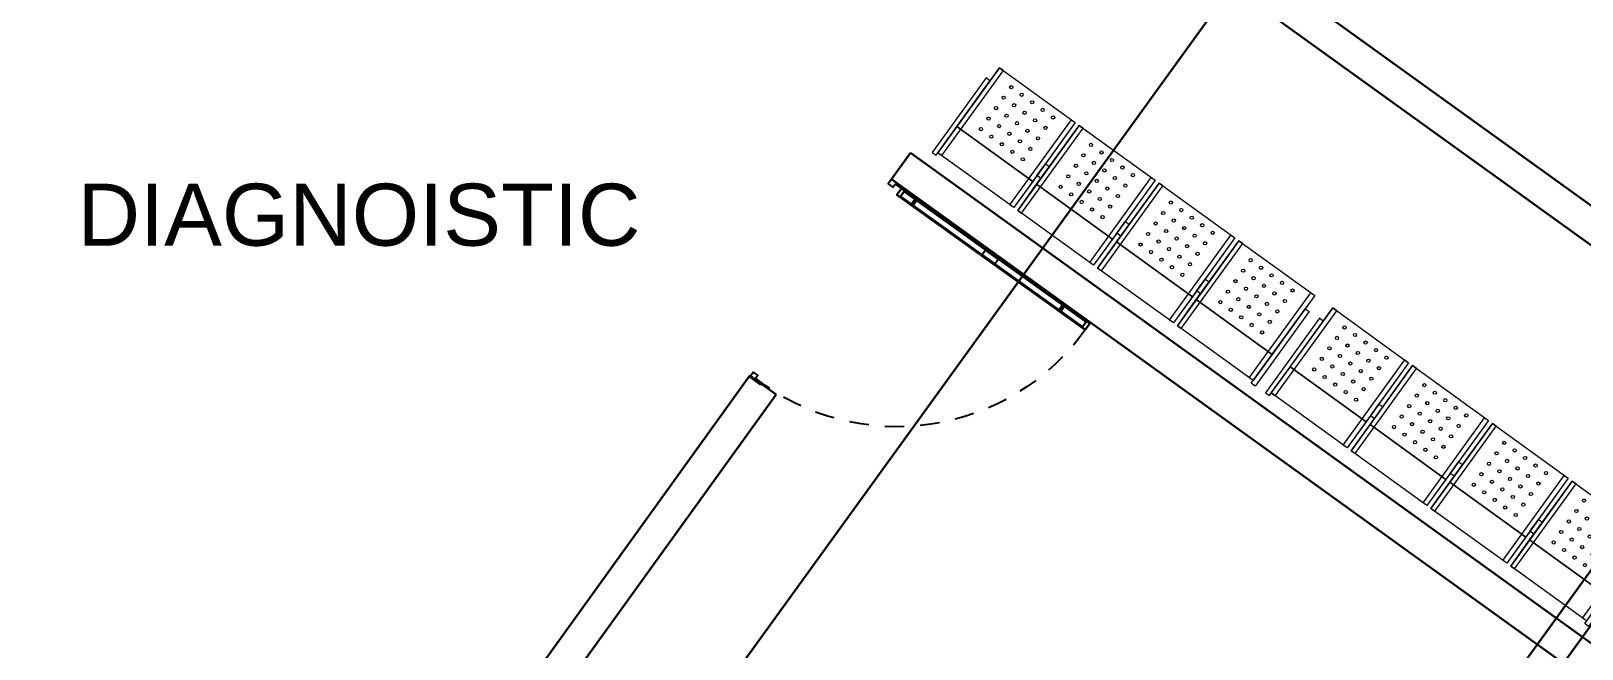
# Model space of a CAD drawing. Header units: metres. Extents: x 141303 to 146299, y 125960 to 127091.
# Drawn here: x 144901.18 to 144910.79, y 126082.94 to 126086.76 of the extents above; entities that cross this region are included whole.
import ezdxf

# ---------------------------------------------------------------- set-up
doc = ezdxf.new("R2010")
doc.units = ezdxf.units.M
doc.header["$MEASUREMENT"] = 0
doc.linetypes.add('C08_MUROS SERVICIOS$0$HIDDE100', pattern=[0.16, 0.1, -0.06])
for name, color, linetype in [('DIMENSION', 50, 'Continuous'), ('door', 12, 'Continuous'), ('FURNITURE', 6, 'Continuous')]:
    doc.layers.add(name, color=color, linetype=linetype)
doc.layers.add('LETTERING', color=50, linetype='Continuous', lineweight=30)
doc.layers.add('NVMI_WALL', color=7, linetype='Continuous', lineweight=30)
doc.layers.get('0').off()
doc.styles.get("Standard").update_dxf_attribs({"font": 'arial.ttf'})
doc.dimstyles.get("Standard").update_dxf_attribs({"dimtxt": 0.18, "dimasz": 0.18, "dimexe": 0.18, "dimexo": 0.0625, "dimgap": 0.09, "dimtad": 0, "dimtih": 1, "dimtoh": 1, "dimdec": 4, "dimzin": 0, "dimdsep": 46, "dimtxsty": 'Standard', "dimcen": 0.09, "dimadec": 0, "dimazin": 0, "dimtfac": 1, "dimtdec": 4, "dimtofl": 0, "dimtmove": 0, "dimatfit": 3, "dimfxl": 1, "dimtolj": 1, "dimtzin": 0, "dimarcsym": 0})

# ---------------------------------------------------------------- blocks, each defined once
blk = doc.blocks.new('C05 _MOB-EQUIP URGENCIAS Y TOCOCIRUGÍA$0$006_URGENCIAS & TOCOCIRUGÍA$0$sala espera urgencias')
at = {"lineweight": 0}
for p, q in [((261.5715, -7.3103), (260.9915, -7.3103)), ((262.1815, -7.3103), (261.6015, -7.3103)), ((262.7915, -7.3103), (262.2115, -7.3103)), ((263.4015, -7.3103), (262.8215, -7.3103))]:
    blk.add_line(p, q, dxfattribs=at)
for points in [[(260.9915, -6.8603), (261.5715, -6.8603), (261.5715, -7.3103), (260.9915, -7.3103)], [(261.0215, -6.8603), (260.9915, -6.8603), (260.9915, -7.5103), (261.0215, -7.5103)], [(261.5415, -6.8603), (261.5715, -6.8603), (261.5715, -7.5103), (261.5415, -7.5103)], [(261.6015, -6.8603), (262.1815, -6.8603), (262.1815, -7.3103), (261.6015, -7.3103)], [(261.6315, -6.8603), (261.6015, -6.8603), (261.6015, -7.5103), (261.6315, -7.5103)], [(262.1515, -6.8603), (262.1815, -6.8603), (262.1815, -7.5103), (262.1515, -7.5103)], [(262.2115, -6.8603), (262.7915, -6.8603), (262.7915, -7.3103), (262.2115, -7.3103)], [(262.2415, -6.8603), (262.2115, -6.8603), (262.2115, -7.5103), (262.2415, -7.5103)], [(262.7615, -6.8603), (262.7915, -6.8603), (262.7915, -7.5103), (262.7615, -7.5103)], [(262.8215, -6.8603), (263.4015, -6.8603), (263.4015, -7.3103), (262.8215, -7.3103)], [(262.8515, -6.8603), (262.8215, -6.8603), (262.8215, -7.5103), (262.8515, -7.5103)], [(263.3715, -6.8603), (263.4015, -6.8603), (263.4015, -7.5103), (263.3715, -7.5103)], [(260.9915, -6.9603), (260.9615, -6.9603), (260.9615, -7.5303), (260.9915, -7.5303)], [(263.4015, -6.9603), (263.4315, -6.9603), (263.4315, -7.5303), (263.4015, -7.5303)], [(261.5715, -7.1753), (261.6015, -7.1753), (261.6015, -7.2653), (261.5715, -7.2653)], [(262.1815, -7.1753), (262.2115, -7.1753), (262.2115, -7.2653), (262.1815, -7.2653)], [(262.7915, -7.1753), (262.8215, -7.1753), (262.8215, -7.2653), (262.7915, -7.2653)], [(260.9915, -7.3103), (261.5715, -7.3103), (261.5715, -7.5103), (260.9915, -7.5103)], [(261.6015, -7.3103), (262.1815, -7.3103), (262.1815, -7.5103), (261.6015, -7.5103)], [(262.2115, -7.3103), (262.7915, -7.3103), (262.7915, -7.5103), (262.2115, -7.5103)], [(262.8215, -7.3103), (263.4015, -7.3103), (263.4015, -7.5103), (262.8215, -7.5103)]]:
    blk.add_lwpolyline(points, close=True, dxfattribs=at)
for centre in [(261.1215, -6.9153), (261.2015, -6.9153), (261.2815, -6.9153), (261.3615, -6.9153), (261.4415, -6.9153), (261.7315, -6.9153), (261.8115, -6.9153), (261.8915, -6.9153), (261.9715, -6.9153), (262.0515, -6.9153), (262.3415, -6.9153), (262.4215, -6.9153), (262.5015, -6.9153), (262.5815, -6.9153), (262.6615, -6.9153), (262.9515, -6.9153), (263.0315, -6.9153), (263.1115, -6.9153), (263.1915, -6.9153), (263.2715, -6.9153), (261.1215, -6.9953), (261.2015, -6.9953), (261.2815, -6.9953), (261.3615, -6.9953), (261.4415, -6.9953), (261.7315, -6.9953), (261.8115, -6.9953), (261.8915, -6.9953), (261.9715, -6.9953), (262.0515, -6.9953), (262.3415, -6.9953), (262.4215, -6.9953), (262.5015, -6.9953), (262.5815, -6.9953), (262.6615, -6.9953), (262.9515, -6.9953), (263.0315, -6.9953), (263.1115, -6.9953), (263.1915, -6.9953), (263.2715, -6.9953), (261.1215, -7.0753), (261.2015, -7.0753), (261.2815, -7.0753), (261.3615, -7.0753), (261.4415, -7.0753), (261.7315, -7.0753), (261.8115, -7.0753), (261.8915, -7.0753), (261.9715, -7.0753), (262.0515, -7.0753), (262.3415, -7.0753), (262.4215, -7.0753), (262.5015, -7.0753), (262.5815, -7.0753), (262.6615, -7.0753), (262.9515, -7.0753), (263.0315, -7.0753), (263.1115, -7.0753), (263.1915, -7.0753), (263.2715, -7.0753), (261.1215, -7.1557), (261.2015, -7.1557), (261.2815, -7.1557), (261.3615, -7.1557), (261.4415, -7.1557), (261.7315, -7.1557), (261.8115, -7.1557), (261.8915, -7.1557), (261.9715, -7.1557), (262.0515, -7.1557), (262.3415, -7.1557), (262.4215, -7.1557), (262.5015, -7.1557), (262.5815, -7.1557), (262.6615, -7.1557), (262.9515, -7.1557), (263.0315, -7.1557), (263.1115, -7.1557), (263.1915, -7.1557), (263.2715, -7.1557), (261.1215, -7.236), (261.2015, -7.236), (261.2815, -7.236), (261.3615, -7.236), (261.4415, -7.236), (261.7315, -7.236), (261.8115, -7.236), (261.8915, -7.236), (261.9715, -7.236), (262.0515, -7.236), (262.3415, -7.236), (262.4215, -7.236), (262.5015, -7.236), (262.5815, -7.236), (262.6615, -7.236), (262.9515, -7.236), (263.0315, -7.236), (263.1115, -7.236), (263.1915, -7.236), (263.2715, -7.236)]:
    blk.add_circle(centre, 0.01, dxfattribs=at)
blk = doc.blocks.new('*D95')
at = {"layer": 'Defpoints', "color": 0, "transparency": 16777216}
for p in [(144918.8479, 126093.7243), (144920.8162, 126092.3056), (144901.8894, 126070.1962)]:
    blk.add_point(p, dxfattribs=at)
at = {"layer": 'DIMENSION', "color": 0, "lineweight": -2, "transparency": 16777216}
for p, q in [((144918.8986, 126093.6878), (144920.9622, 126092.2004)), ((144920.7109, 126092.1596), (144912.468, 126080.7235)), ((144903.9629, 126068.9236), (144912.2058, 126080.3597)), ((144901.9401, 126070.1597), (144904.0037, 126068.6723))]:
    blk.add_line(p, q, dxfattribs=at)
at = {"layer": 'DIMENSION', "color": 0, "transparency": 16777216}
for points in [[(144920.6866, 126092.1772), (144920.7352, 126092.1421), (144920.8162, 126092.3056)], [(144903.9386, 126068.9411), (144903.9873, 126068.906), (144903.8577, 126068.7776)]]:
    blk.add_solid(points, dxfattribs=at)
at = {"layer": 'DIMENSION', "color": 0, "transparency": 16777216, "insert": (144912.3369, 126080.5416), "char_height": 0.18, "attachment_point": 5}
blk.add_mtext('\\A1;29.0028', dxfattribs=at)
blk = doc.blocks.new('C08_MUROS SERVICIOS$0$DOOR 1.20')
at = {"linetype": 'C08_MUROS SERVICIOS$0$HIDDE100'}
blk.add_lwpolyline([(187.5856, 86.3393, -0.424767), (188.7856, 87.5793)], format="xyb", dxfattribs=at)
at = {"linetype": 'ByBlock'}
blk.add_lwpolyline([(188.8256, 86.3793), (188.8256, 87.5793), (188.7856, 87.5793), (188.7856, 86.3793), (188.8256, 86.3793)], dxfattribs=at)
for points in [[(188.8256, 87.5593), (188.7856, 87.5593), (188.7856, 87.5793), (188.8256, 87.5793)], [(188.8206, 87.4097), (188.7906, 87.4097), (188.7906, 87.4193), (188.8206, 87.4193)], [(188.7956, 87.4193), (188.8156, 87.4193), (188.8156, 87.4097), (188.7956, 87.4097)], [(188.7906, 86.9989), (188.8206, 86.9989), (188.8206, 86.9189), (188.7906, 86.9189)], [(188.8206, 86.4693), (188.7906, 86.4693), (188.7906, 86.4789), (188.8206, 86.4789)], [(188.7956, 86.4789), (188.8156, 86.4789), (188.8156, 86.4693), (188.7956, 86.4693)], [(188.8256, 86.3793), (188.7856, 86.3793), (188.7856, 86.3993), (188.8256, 86.3993)]]:
    blk.add_lwpolyline(points, close=True)
blk.add_lwpolyline([(188.8206, 86.3993), (188.8206, 87.5593), (188.7906, 87.5593), (188.7906, 86.3993)], close=True, dxfattribs=at)
for points in [[(187.5756, 86.3793), (187.5756, 86.3093), (187.6056, 86.3093), (187.6056, 86.3393), (187.5856, 86.3393), (187.5856, 86.3793), (187.5756, 86.3793)], [(188.8356, 86.3793), (188.8356, 86.3093), (188.8056, 86.3093), (188.8056, 86.3393), (188.8256, 86.3393), (188.8256, 86.3793), (188.8356, 86.3793)]]:
    blk.add_lwpolyline(points)

msp = doc.modelspace()

# ---------------------------------------------------------------- linework, layer by layer
at = {"layer": 'NVMI_WALL'}
for p, q in [((144903.077, 126079.37231), (144914.84311, 126095.64575)), ((144912.13517, 126084.75317), (144907.91675, 126087.79371)), ((144912.01823, 126084.59092), (144907.7998, 126087.63146)), ((144906.51342, 126085.84674), (144906.63036, 126086.00899)), ((144906.51342, 126085.84674), (144906.63036, 126086.00899)), ((144906.51342, 126085.84674), (144906.63036, 126086.00899)), ((144910.84879, 126082.96845), (144906.63036, 126086.00899)), ((144910.73185, 126082.8062), (144906.51342, 126085.84674)), ((144900.25692, 126077.16652), (144905.63634, 126084.62989)), ((144900.25692, 126077.16652), (144905.63634, 126084.62989)), ((144900.25692, 126077.16652), (144905.63634, 126084.62989)), ((144905.79859, 126084.51294), (144905.63634, 126084.62989)), ((144902.58263, 126080.05115), (144905.79859, 126084.51294)), ((144904.49715, 126074.6435), (144910.94549, 126083.56205)), ((144904.65922, 126074.52631), (144911.10773, 126083.44511))]:
    msp.add_line(p, q, dxfattribs=at)

# ---------------------------------------------------------------- block references
at = {"layer": 'door', "xscale": -1.196557222226903, "yscale": 1.196557222226903, "zscale": 1.196557222226903, "rotation": 234.354416094535}
msp.add_blockref('C08_MUROS SERVICIOS$0$DOOR 1.20', (144690.91073, 125962.41414), dxfattribs=at)
at = {"layer": 'FURNITURE', "linetype": 'ByBlock', "lineweight": 0, "rotation": 324.1331230129708}
for p in [(144699.69868, 126245.0121), (144701.76365, 126243.52343)]:
    msp.add_blockref('C05 _MOB-EQUIP URGENCIAS Y TOCOCIRUGÍA$0$006_URGENCIAS & TOCOCIRUGÍA$0$sala espera urgencias', p, dxfattribs=at)

# ---------------------------------------------------------------- texts
at = {"layer": 'LETTERING', "insert": (144901.47096, 126085.81791), "char_height": 0.3840368, "attachment_point": 1}
msp.add_mtext_dynamic_manual_height_columns('DIAGNOISTIC', width=4.7266554, gutter_width=1.92018, heights=[0], dxfattribs=at)

# ---------------------------------------------------------------- dimensions: what is measured, and where the dimension line sits
at = {"layer": 'DIMENSION'}
dim = msp.add_aligned_dim(p1=(144901.88941, 126070.19623), p2=(144918.8479, 126093.72431), distance=-2.42625, dimstyle='Standard', dxfattribs=at)
dim.commit()
dim.dimension.update_dxf_attribs({"geometry": '*D95', "text_midpoint": (144912.33692, 126080.5416)})

doc.saveas('drawing.dxf')
